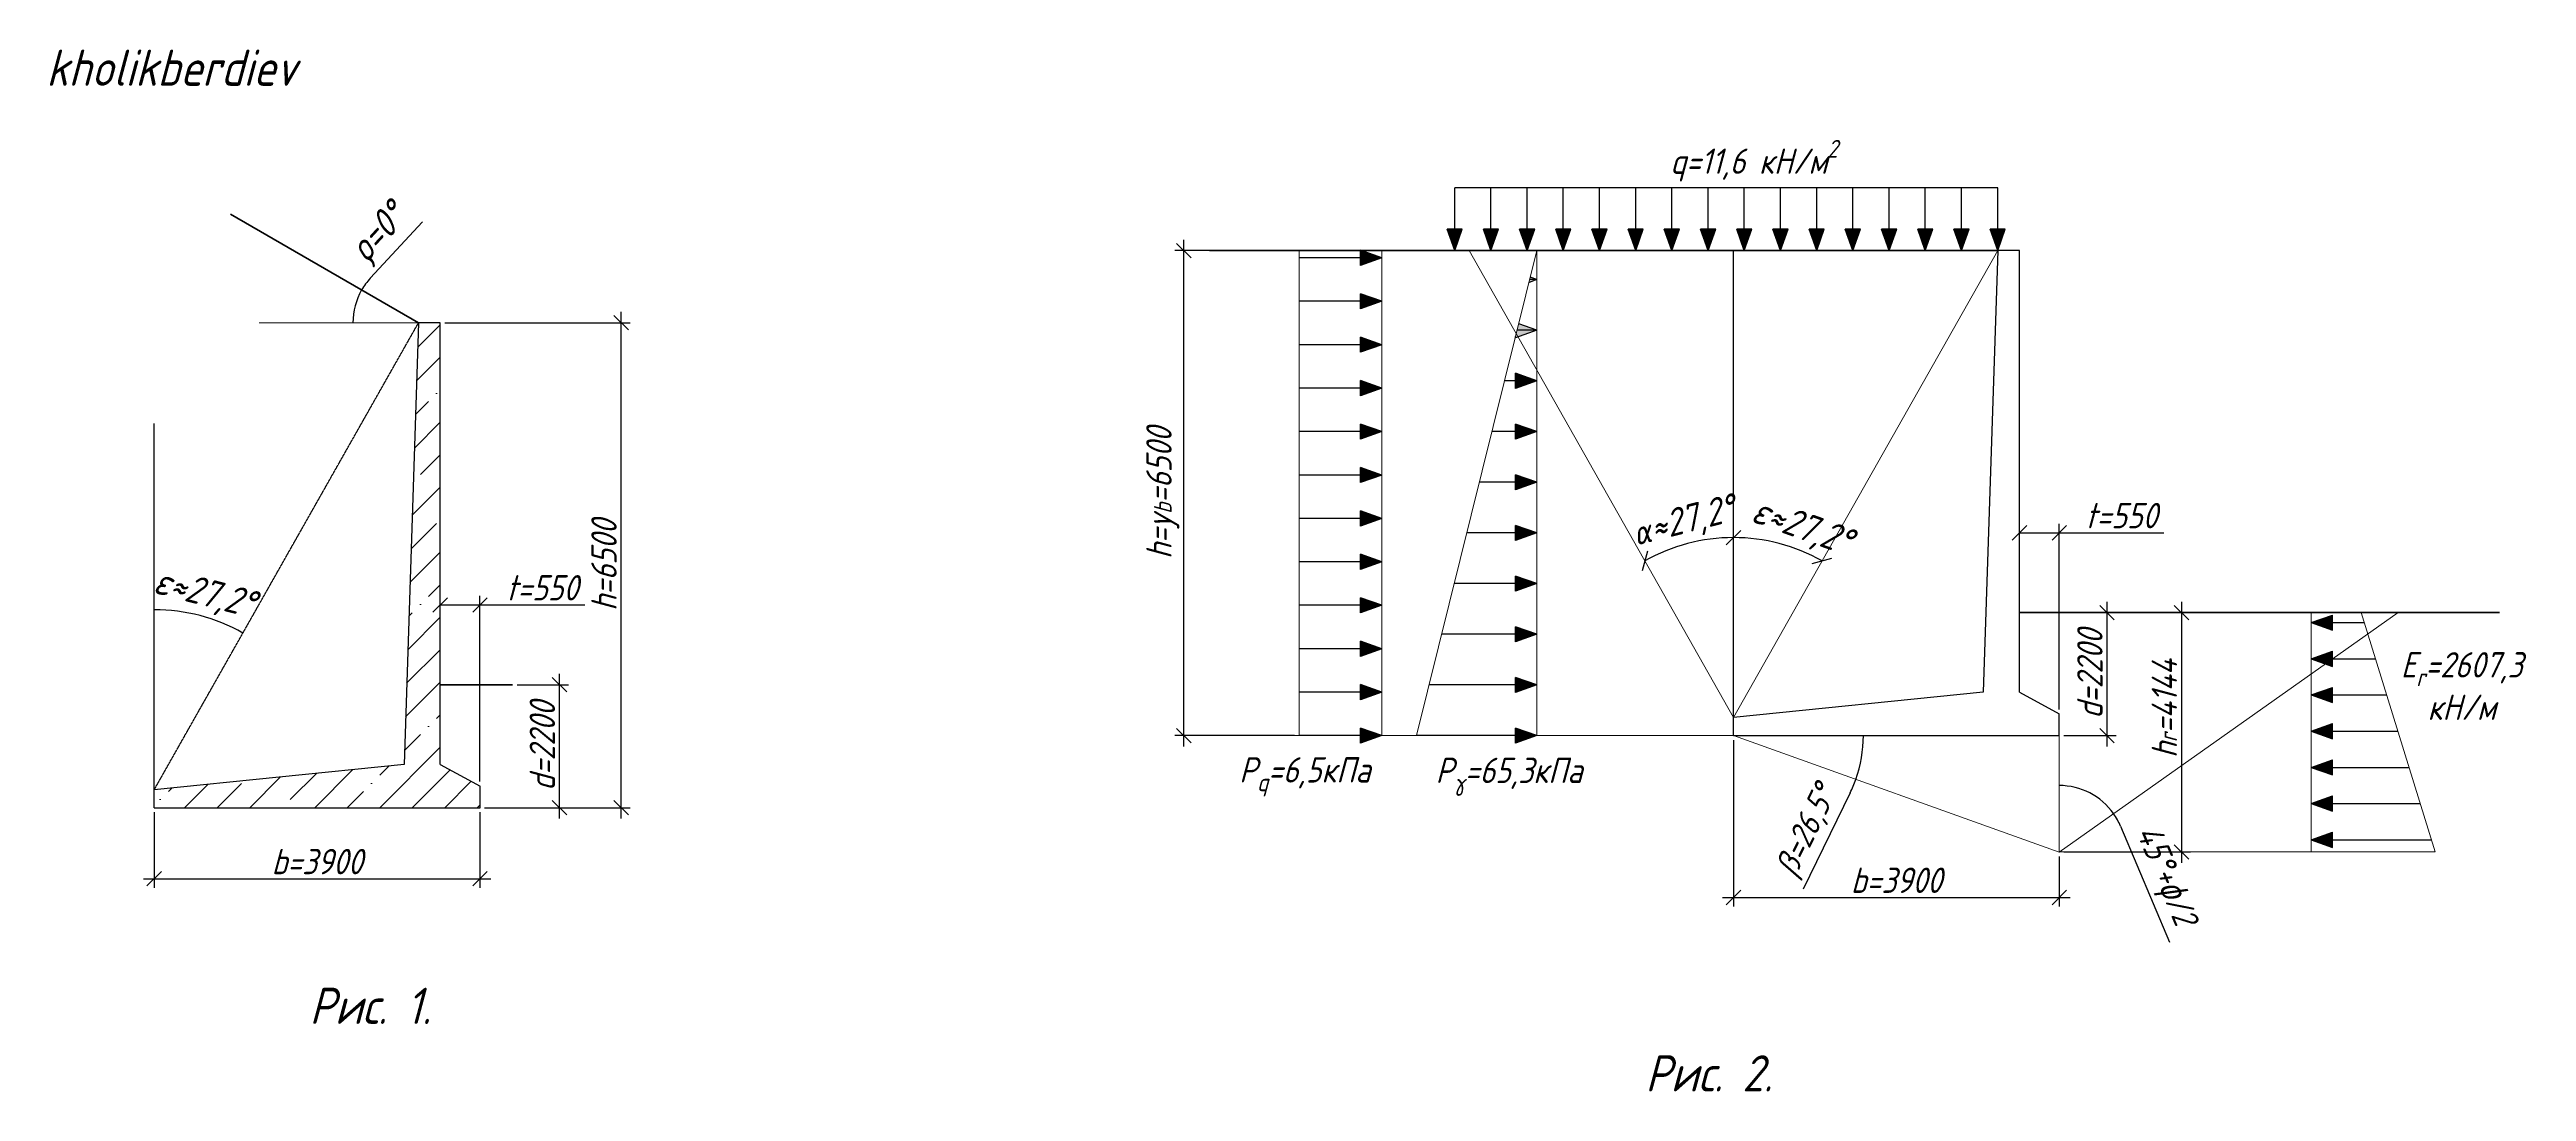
# Model space of a CAD drawing. Header units: millimetres. Extents: x -1004 to 900128, y -352756 to 107728.
# Drawn here: x 181261 to 215473, y -82569 to -68174 of the extents above; entities that cross this region are included whole.
import ezdxf

# ---------------------------------------------------------------- set-up
doc = ezdxf.new("R2010")
doc.units = ezdxf.units.MM
doc.linetypes.add('ACAD_ISO02W100', pattern=[15, 12, -3])
doc.linetypes.add('ACAD_ISO04W100', pattern=[30, 24, -3, 0, -3])
for name, color, linetype, lineweight in [('axles', 152, 'ACAD_ISO04W100', 20), ('basic', 95, 'Continuous', 30), ('hatch', 117, 'ACAD_ISO02W100', 25), ('hatching', 225, 'Continuous', 20), ('size', 45, 'Continuous', 20), ('text', 13, 'Continuous', 20), ('thick', 42, 'Continuous', 35), ('thin', 153, 'Continuous', 18)]:
    doc.layers.add(name, color=color, linetype=linetype, lineweight=lineweight)
doc.styles.add('Structures', font='isocpeur.ttf', dxfattribs={"width": 0.85, "oblique": 15})
doc.styles.add('structures 5', font='isocpeur.ttf', dxfattribs={"width": 0.85, "oblique": 15, "height": 5})
doc.dimstyles.new('structures 3.5', dxfattribs={"dimtxt": 3.5, "dimasz": 2, "dimexe": 1.25, "dimexo": 0.625, "dimtad": 1, "dimtxsty": 'Structures', "dimblk": 'OBLIQUE', "dimcen": 2.5, "dimdle": 1.5, "dimadec": 0, "dimazin": 0, "dimtfac": 1, "dimtmove": 0, "dimatfit": 3, "dimfxl": 1, "dimarcsym": 0})

# ---------------------------------------------------------------- blocks, each defined once
blk = doc.blocks.new('*D196')
at = {"layer": 'Defpoints', "color": 0, "transparency": 16777216}
for p in [(186357, -71949), (182707, -73339), (183544, -76059), (182707, -78399), (182707, -78399)]:
    blk.add_point(p, dxfattribs=at)
at = {"layer": 'size', "color": 0, "lineweight": -2, "transparency": 16777216}
blk.add_arc((182707, -78399), 2486, 60.4948, 90, dxfattribs=at)
at = {"layer": 'size', "color": 0, "transparency": 16777216, "insert": (183394, -75710), "char_height": 350, "attachment_point": 5, "rotation": 345.6873, "style": 'Structures'}
blk.add_mtext('{\\H1.08333x;ε≈27,2%%D}', dxfattribs=at)
blk = doc.blocks.new('_None')
blk = doc.blocks.new('_Oblique')
at = {"color": 0, "linetype": 'ByBlock', "lineweight": -2}
blk.add_line((-0.5, -0.5), (0.5, 0.5), dxfattribs=at)
blk = doc.blocks.new('*D197')
at = {"layer": 'Defpoints', "color": 0, "transparency": 16777216}
for p in [(182707, -78649), (187207, -78649), (187207, -79630)]:
    blk.add_point(p, dxfattribs=at)
at = {"layer": 'size', "color": 0, "lineweight": -2, "transparency": 16777216}
for p, q in [((182707, -78712), (182707, -79755)), ((187207, -78712), (187207, -79755)), ((182557, -79630), (187357, -79630))]:
    blk.add_line(p, q, dxfattribs=at)
at = {"layer": 'size', "color": 0, "lineweight": -2, "transparency": 16777216, "xscale": 200, "yscale": 200, "zscale": 200, "rotation": 180}
blk.add_blockref('_Oblique', (182707, -79630), dxfattribs=at)
at = {"layer": 'size', "color": 0, "lineweight": -2, "transparency": 16777216, "xscale": 200, "yscale": 200, "zscale": 200}
blk.add_blockref('_Oblique', (187207, -79630), dxfattribs=at)
at = {"layer": 'size', "color": 0, "transparency": 16777216, "insert": (184957, -79393), "char_height": 350, "attachment_point": 5, "style": 'Structures'}
blk.add_mtext('b=3900', dxfattribs=at)
blk = doc.blocks.new('*D198')
at = {"layer": 'Defpoints', "color": 0, "transparency": 16777216}
for p in [(187657, -76949), (188306, -76949), (187207, -78649)]:
    blk.add_point(p, dxfattribs=at)
at = {"layer": 'size', "color": 0, "lineweight": -2, "transparency": 16777216}
for p, q in [((187720, -76949), (188431, -76949)), ((188306, -78799), (188306, -76799)), ((187270, -78649), (188431, -78649))]:
    blk.add_line(p, q, dxfattribs=at)
at = {"layer": 'size', "color": 0, "lineweight": -2, "transparency": 16777216, "xscale": 200, "yscale": 200, "zscale": 200}
for p, rotation in [((188306, -76949), 90), ((188306, -78649), 270)]:
    blk.add_blockref('_Oblique', p, dxfattribs=dict(at, rotation=rotation))
at = {"layer": 'size', "color": 0, "transparency": 16777216, "insert": (188068, -77799), "char_height": 350, "attachment_point": 5, "rotation": 90, "style": 'Structures'}
blk.add_mtext('d=2200', dxfattribs=at)
blk = doc.blocks.new('*D199')
at = {"layer": 'Defpoints', "color": 0, "transparency": 16777216}
for p in [(186657, -71949), (189157, -71949), (187207, -78649)]:
    blk.add_point(p, dxfattribs=at)
at = {"layer": 'size', "color": 0, "lineweight": -2, "transparency": 16777216}
for p, q in [((189157, -78799), (189157, -71799)), ((186720, -71949), (189282, -71949)), ((187270, -78649), (189282, -78649))]:
    blk.add_line(p, q, dxfattribs=at)
at = {"layer": 'size', "color": 0, "lineweight": -2, "transparency": 16777216, "xscale": 200, "yscale": 200, "zscale": 200}
for p, rotation in [((189157, -71949), 90), ((189157, -78649), 270)]:
    blk.add_blockref('_Oblique', p, dxfattribs=dict(at, rotation=rotation))
at = {"layer": 'size', "color": 0, "transparency": 16777216, "insert": (188920, -75299), "char_height": 350, "attachment_point": 5, "rotation": 90, "style": 'Structures'}
blk.add_mtext('h=6500', dxfattribs=at)
blk = doc.blocks.new('*D200')
at = {"layer": 'Defpoints', "color": 0, "transparency": 16777216}
for p in [(186657, -75847), (186657, -76949), (187207, -78349)]:
    blk.add_point(p, dxfattribs=at)
at = {"layer": 'size', "color": 0, "lineweight": -2, "transparency": 16777216}
for p, q in [((186657, -76887), (186657, -75722)), ((186657, -75847), (187357, -75847)), ((187207, -78287), (187207, -75722)), ((187207, -75847), (188653, -75847))]:
    blk.add_line(p, q, dxfattribs=at)
at = {"layer": 'size', "color": 0, "lineweight": -2, "transparency": 16777216, "xscale": 200, "yscale": 200, "zscale": 200, "rotation": 180}
blk.add_blockref('_Oblique', (186657, -75847), dxfattribs=at)
at = {"layer": 'size', "color": 0, "lineweight": -2, "transparency": 16777216, "xscale": 200, "yscale": 200, "zscale": 200}
blk.add_blockref('_Oblique', (187207, -75847), dxfattribs=at)
at = {"layer": 'size', "color": 0, "transparency": 16777216, "insert": (188068, -75610), "char_height": 350, "attachment_point": 5, "style": 'Structures'}
blk.add_mtext('t=550', dxfattribs=at)
blk = doc.blocks.new('*D201')
at = {"layer": 'Defpoints', "color": 0, "transparency": 16777216}
for p in [(183759, -70449), (185465, -71792), (184157, -71949), (186357, -71949), (186357, -71949)]:
    blk.add_point(p, dxfattribs=at)
at = {"layer": 'size', "color": 0, "lineweight": -2, "transparency": 16777216}
blk.add_line((185691, -71335), (186412, -70554), dxfattribs=at)
for start, end in [(150, 180), (137.3264, 150)]:
    blk.add_arc((186357, -71949), 906, start, end, dxfattribs=at)
at = {"layer": 'size', "color": 0, "transparency": 16777216, "insert": (185824, -70735), "char_height": 350, "attachment_point": 5, "rotation": 47.3264, "style": 'Structures'}
blk.add_mtext('{\\H1.08333x;ρ=0%%D}', dxfattribs=at)
blk = doc.blocks.new('*D202')
at = {"layer": 'Defpoints', "color": 0, "transparency": 16777216}
for p in [(204520, -70953), (208170, -70953), (204945, -74954), (204520, -77403), (204520, -77403)]:
    blk.add_point(p, dxfattribs=at)
at = {"layer": 'size', "color": 0, "lineweight": -2, "transparency": 16777216}
blk.add_arc((204520, -77403), 2486, 60.4948, 90, dxfattribs=at)
at = {"layer": 'size', "color": 0, "lineweight": -2, "transparency": 16777216, "xscale": 200, "yscale": 200, "zscale": 200}
for p, rotation in [((204520, -74917), 179.9999999999999), ((205744, -75239), 330.4948485991385)]:
    blk.add_blockref('_Oblique', p, dxfattribs=dict(at, rotation=rotation))
at = {"layer": 'size', "color": 0, "transparency": 16777216, "insert": (205455, -74789), "char_height": 350, "attachment_point": 5, "rotation": 340.3299, "style": 'Structures'}
blk.add_mtext('{\\H1.08333x;ε≈27,2%%D}', dxfattribs=at)
blk = doc.blocks.new('*D203')
at = {"layer": 'Defpoints', "color": 0, "transparency": 16777216}
for p in [(204520, -77653), (209020, -79260), (209020, -79889)]:
    blk.add_point(p, dxfattribs=at)
at = {"layer": 'size', "color": 0, "lineweight": -2, "transparency": 16777216}
for p, q in [((204520, -77715), (204520, -80014)), ((209020, -79322), (209020, -80014)), ((204370, -79889), (209170, -79889))]:
    blk.add_line(p, q, dxfattribs=at)
at = {"layer": 'size', "color": 0, "lineweight": -2, "transparency": 16777216, "xscale": 200, "yscale": 200, "zscale": 200, "rotation": 180}
blk.add_blockref('_Oblique', (204520, -79889), dxfattribs=at)
at = {"layer": 'size', "color": 0, "lineweight": -2, "transparency": 16777216, "xscale": 200, "yscale": 200, "zscale": 200}
blk.add_blockref('_Oblique', (209020, -79889), dxfattribs=at)
at = {"layer": 'size', "color": 0, "transparency": 16777216, "insert": (206770, -79651), "char_height": 350, "attachment_point": 5, "style": 'Structures'}
blk.add_mtext('b=3900', dxfattribs=at)
blk = doc.blocks.new('*D204')
at = {"layer": 'Defpoints', "color": 0, "transparency": 16777216}
for p in [(208470, -75953), (209680, -75953), (209020, -77653)]:
    blk.add_point(p, dxfattribs=at)
at = {"layer": 'size', "color": 0, "lineweight": -2, "transparency": 16777216}
for p, q in [((209680, -77803), (209680, -75803)), ((208533, -75953), (209805, -75953)), ((209083, -77653), (209805, -77653))]:
    blk.add_line(p, q, dxfattribs=at)
at = {"layer": 'size', "color": 0, "lineweight": -2, "transparency": 16777216, "xscale": 200, "yscale": 200, "zscale": 200}
for p, rotation in [((209680, -75953), 90), ((209680, -77653), 270)]:
    blk.add_blockref('_Oblique', p, dxfattribs=dict(at, rotation=rotation))
at = {"layer": 'size', "color": 0, "transparency": 16777216, "insert": (209443, -76803), "char_height": 350, "attachment_point": 5, "rotation": 90, "style": 'Structures'}
blk.add_mtext('d=2200', dxfattribs=at)
blk = doc.blocks.new('*D205')
at = {"layer": 'Defpoints', "color": 0, "transparency": 16777216}
for p in [(208470, -74851), (208470, -75953), (209020, -77353)]:
    blk.add_point(p, dxfattribs=at)
at = {"layer": 'size', "color": 0, "lineweight": -2, "transparency": 16777216}
for p, q in [((208470, -75890), (208470, -74726)), ((208470, -74851), (209170, -74851)), ((209020, -77290), (209020, -74726)), ((209020, -74851), (210466, -74851))]:
    blk.add_line(p, q, dxfattribs=at)
at = {"layer": 'size', "color": 0, "lineweight": -2, "transparency": 16777216, "xscale": 200, "yscale": 200, "zscale": 200, "rotation": 180}
blk.add_blockref('_Oblique', (208470, -74851), dxfattribs=at)
at = {"layer": 'size', "color": 0, "lineweight": -2, "transparency": 16777216, "xscale": 200, "yscale": 200, "zscale": 200}
blk.add_blockref('_Oblique', (209020, -74851), dxfattribs=at)
at = {"layer": 'size', "color": 0, "transparency": 16777216, "insert": (209880, -74613), "char_height": 350, "attachment_point": 5, "style": 'Structures'}
blk.add_mtext('t=550', dxfattribs=at)
blk = doc.blocks.new('*D206')
at = {"layer": 'Defpoints', "color": 0, "transparency": 16777216}
for p in [(210548, -75953), (209020, -79260), (210709, -79260)]:
    blk.add_point(p, dxfattribs=at)
at = {"layer": 'size', "color": 0, "lineweight": -2, "transparency": 16777216}
for p, q in [((210709, -75803), (210709, -79410)), ((210610, -75953), (210834, -75953)), ((209083, -79260), (210834, -79260))]:
    blk.add_line(p, q, dxfattribs=at)
at = {"layer": 'size', "color": 0, "lineweight": -2, "transparency": 16777216, "xscale": 200, "yscale": 200, "zscale": 200}
for p, rotation in [((210709, -75953), 90), ((210709, -79260), 270)]:
    blk.add_blockref('_Oblique', p, dxfattribs=dict(at, rotation=rotation))
at = {"layer": 'size', "color": 0, "transparency": 16777216, "insert": (210472, -77279), "char_height": 350, "attachment_point": 5, "rotation": 90, "style": 'Structures'}
blk.add_mtext('h{\\H0.7x;\\S^ r;}=4144', dxfattribs=at)
blk = doc.blocks.new('*D207')
at = {"layer": 'Defpoints', "color": 0, "transparency": 16777216}
for p in [(204520, -77653), (204520, -77653), (209020, -77653), (206303, -77857), (209020, -79261)]:
    blk.add_point(p, dxfattribs=at)
at = {"layer": 'size', "color": 0, "lineweight": -2, "transparency": 16777216}
blk.add_line((206132, -78441), (205481, -79772), dxfattribs=at)
for start, end in [(340.3359, 0), (333.9455, 340.3359)]:
    blk.add_arc((204520, -77653), 1794, start, end, dxfattribs=at)
at = {"layer": 'size', "color": 0, "transparency": 16777216, "insert": (205555, -78983), "char_height": 350, "attachment_point": 5, "rotation": 63.9455, "style": 'Structures'}
blk.add_mtext('{\\H0.95833x;β=26,5%%D}', dxfattribs=at)
blk = doc.blocks.new('*D208')
at = {"layer": 'Defpoints', "color": 0, "transparency": 16777216}
for p in [(213700, -75953), (209020, -77653), (209308, -78388), (209020, -79261), (209020, -79261)]:
    blk.add_point(p, dxfattribs=at)
at = {"layer": 'size', "color": 0, "lineweight": -2, "transparency": 16777216}
blk.add_line((209868, -78905), (210541, -80508), dxfattribs=at)
for start, end in [(35.2586, 90), (22.7695, 35.2586)]:
    blk.add_arc((209020, -79261), 919, start, end, dxfattribs=at)
at = {"layer": 'size', "color": 0, "transparency": 16777216, "insert": (210470, -79595), "char_height": 350, "attachment_point": 5, "rotation": 292.7695, "style": 'Structures'}
blk.add_mtext('45%%D+{\\H0.95833x;ϕ/2}', dxfattribs=at)
blk = doc.blocks.new('*D210')
at = {"layer": 'Defpoints', "color": 0, "transparency": 16777216}
for p in [(200870, -70953), (204520, -72342), (203684, -75062), (204520, -77403), (204520, -77403)]:
    blk.add_point(p, dxfattribs=at)
at = {"layer": 'size', "color": 0, "lineweight": -2, "transparency": 16777216}
blk.add_arc((204520, -77403), 2486, 90, 119.5052, dxfattribs=at)
at = {"layer": 'size', "color": 0, "lineweight": -2, "transparency": 16777216, "xscale": 200, "yscale": 200, "zscale": 200}
blk.add_blockref('_Oblique', (204520, -74917), dxfattribs=at)
at = {"layer": 'size', "color": 0, "lineweight": -2, "transparency": 16777216, "xscale": 200, "yscale": 200, "zscale": 200, "rotation": 209.5051514008615}
blk.add_blockref('_Oblique', (203296, -75239), dxfattribs=at)
at = {"layer": 'size', "color": 0, "transparency": 16777216, "insert": (203834, -74713), "char_height": 350, "width": 1326.72, "attachment_point": 5, "rotation": 14.3127, "style": 'Structures'}
blk.add_mtext('{\\H0.95833x;α\\H1.13044x;≈27,2%%D}', dxfattribs=at)
blk = doc.blocks.new('*D209')
at = {"layer": 'Defpoints', "color": 0, "transparency": 16777216}
for p in [(196928, -70953), (198520, -70953), (198520, -77653)]:
    blk.add_point(p, dxfattribs=at)
at = {"layer": 'size', "color": 0, "lineweight": -2, "transparency": 16777216}
for p, q in [((196928, -77803), (196928, -70803)), ((198457, -70953), (196803, -70953)), ((198457, -77653), (196803, -77653))]:
    blk.add_line(p, q, dxfattribs=at)
at = {"layer": 'size', "color": 0, "lineweight": -2, "transparency": 16777216, "xscale": 200, "yscale": 200, "zscale": 200}
for p, rotation in [((196928, -70953), 90), ((196928, -77653), 270)]:
    blk.add_blockref('_Oblique', p, dxfattribs=dict(at, rotation=rotation))
at = {"layer": 'size', "color": 0, "transparency": 16777216, "insert": (196638, -74303), "char_height": 350, "attachment_point": 5, "rotation": 90, "style": 'Structures'}
blk.add_mtext('h=y{\\H0.7x;\\S^ b;}=6500', dxfattribs=at)

msp = doc.modelspace()

# ---------------------------------------------------------------- hatches: boundary and pattern name
at = {"layer": 'basic'}
h = msp.add_hatch(color=256, dxfattribs=at)
h.dxf.hatch_style = 1
h.paths.add_polyline_path([(200565.355, -70657.914), (200670.28, -70952.57), (200670.28, -70657.914)])
h.paths.add_polyline_path([(200670.28, -70657.914), (200670.28, -70952.57), (200775.206, -70657.914)])
h = msp.add_hatch(color=256, dxfattribs=at)
h.dxf.hatch_style = 1
h.paths.add_polyline_path([(201065.355, -70657.914), (201170.28, -70952.57), (201170.28, -70657.914)])
h.paths.add_polyline_path([(201170.28, -70657.914), (201170.28, -70952.57), (201275.206, -70657.914)])
h = msp.add_hatch(color=256, dxfattribs=at)
h.dxf.hatch_style = 1
h.paths.add_polyline_path([(201565.355, -70657.914), (201670.28, -70952.57), (201670.28, -70657.914)])
h.paths.add_polyline_path([(201670.28, -70657.914), (201670.28, -70952.57), (201775.206, -70657.914)])
h = msp.add_hatch(color=256, dxfattribs=at)
h.dxf.hatch_style = 1
h.paths.add_polyline_path([(202065.355, -70657.914), (202170.28, -70952.57), (202170.28, -70657.914)])
h.paths.add_polyline_path([(202170.28, -70657.914), (202170.28, -70952.57), (202275.206, -70657.914)])
h = msp.add_hatch(color=256, dxfattribs=at)
h.dxf.hatch_style = 1
h.paths.add_polyline_path([(202565.355, -70657.914), (202670.28, -70952.57), (202670.28, -70657.914)])
h.paths.add_polyline_path([(202670.28, -70657.914), (202670.28, -70952.57), (202775.206, -70657.914)])
h = msp.add_hatch(color=256, dxfattribs=at)
h.dxf.hatch_style = 1
h.paths.add_polyline_path([(203065.355, -70657.914), (203170.28, -70952.57), (203170.28, -70657.914)])
h.paths.add_polyline_path([(203170.28, -70657.914), (203170.28, -70952.57), (203275.206, -70657.914)])
h = msp.add_hatch(color=256, dxfattribs=at)
h.dxf.hatch_style = 1
h.paths.add_polyline_path([(203565.355, -70657.914), (203670.28, -70952.57), (203670.28, -70657.914)])
h.paths.add_polyline_path([(203670.28, -70657.914), (203670.28, -70952.57), (203775.206, -70657.914)])
h = msp.add_hatch(color=256, dxfattribs=at)
h.dxf.hatch_style = 1
h.paths.add_polyline_path([(204065.355, -70657.914), (204170.28, -70952.57), (204170.28, -70657.914)])
h.paths.add_polyline_path([(204170.28, -70657.914), (204170.28, -70952.57), (204275.206, -70657.914)])
h = msp.add_hatch(color=256, dxfattribs=at)
h.dxf.hatch_style = 1
h.paths.add_polyline_path([(204565.355, -70657.914), (204670.28, -70952.57), (204670.28, -70657.914)])
h.paths.add_polyline_path([(204670.28, -70657.914), (204670.28, -70952.57), (204775.206, -70657.914)])
h = msp.add_hatch(color=256, dxfattribs=at)
h.dxf.hatch_style = 1
h.paths.add_polyline_path([(205065.355, -70657.914), (205170.28, -70952.57), (205170.28, -70657.914)])
h.paths.add_polyline_path([(205170.28, -70657.914), (205170.28, -70952.57), (205275.206, -70657.914)])
h = msp.add_hatch(color=256, dxfattribs=at)
h.dxf.hatch_style = 1
h.paths.add_polyline_path([(205565.355, -70657.914), (205670.28, -70952.57), (205670.28, -70657.914)])
h.paths.add_polyline_path([(205670.28, -70657.914), (205670.28, -70952.57), (205775.206, -70657.914)])
h = msp.add_hatch(color=256, dxfattribs=at)
h.dxf.hatch_style = 1
h.paths.add_polyline_path([(206065.355, -70657.914), (206170.28, -70952.57), (206170.28, -70657.914)])
h.paths.add_polyline_path([(206170.28, -70657.914), (206170.28, -70952.57), (206275.206, -70657.914)])
h = msp.add_hatch(color=256, dxfattribs=at)
h.dxf.hatch_style = 1
h.paths.add_polyline_path([(206565.355, -70657.914), (206670.28, -70952.57), (206670.28, -70657.914)])
h.paths.add_polyline_path([(206670.28, -70657.914), (206670.28, -70952.57), (206775.206, -70657.914)])
h = msp.add_hatch(color=256, dxfattribs=at)
h.dxf.hatch_style = 1
h.paths.add_polyline_path([(207065.355, -70657.914), (207170.28, -70952.57), (207170.28, -70657.914)])
h.paths.add_polyline_path([(207170.28, -70657.914), (207170.28, -70952.57), (207275.206, -70657.914)])
h = msp.add_hatch(color=256, dxfattribs=at)
h.dxf.hatch_style = 1
h.paths.add_polyline_path([(207565.355, -70657.914), (207670.28, -70952.57), (207670.28, -70657.914)])
h.paths.add_polyline_path([(207670.28, -70657.914), (207670.28, -70952.57), (207775.206, -70657.914)])
h = msp.add_hatch(color=256, dxfattribs=at)
h.dxf.hatch_style = 1
h.paths.add_polyline_path([(208065.355, -70657.914), (208170.28, -70952.57), (208170.28, -70657.914)])
h.paths.add_polyline_path([(208170.28, -70657.914), (208170.28, -70952.57), (208275.206, -70657.914)])
h = msp.add_hatch(color=256, dxfattribs=at)
h.dxf.hatch_style = 1
h.paths.add_polyline_path([(199366.757, -70947.645), (199661.414, -71052.57), (199366.757, -71052.57)])
h.paths.add_polyline_path([(199366.757, -71052.57), (199661.414, -71052.57), (199366.757, -71157.495)])
h = msp.add_hatch(color=256, dxfattribs=at)
h.dxf.hatch_style = 1
h.paths.add_polyline_path([(201713.953, -71320.084), (201705.889, -71352.57), (201805.181, -71352.57)])
h.paths.add_polyline_path([(201805.181, -71352.57), (201705.889, -71352.57), (201696.261, -71391.356)])
h.paths.add_polyline_path([(201805.181, -72052.57), (201532.126, -72052.57), (201520.124, -72100.923), (201545.158, -72145.163)])
h.paths.add_polyline_path([(201554.303, -71963.234), (201532.126, -72052.57), (201805.181, -72052.57)])
h.paths.add_polyline_path([(201520.124, -72100.923), (201510.525, -72139.591), (201510.525, -72157.495), (201545.158, -72145.163)])
h = msp.add_hatch(color=256, dxfattribs=at)
h.dxf.hatch_style = 1
h.paths.add_polyline_path([(199366.757, -71547.645), (199661.414, -71652.57), (199366.757, -71652.57)])
h.paths.add_polyline_path([(199366.757, -71652.57), (199661.414, -71652.57), (199366.757, -71757.495)])
h = msp.add_hatch(color=256, dxfattribs=at)
h.dxf.hatch_style = 1
h.paths.add_polyline_path([(199366.757, -72147.645), (199661.414, -72252.57), (199366.757, -72252.57)])
h.paths.add_polyline_path([(199366.757, -72252.57), (199661.414, -72252.57), (199366.757, -72357.495)])
h = msp.add_hatch(color=256, dxfattribs=at)
h.dxf.hatch_style = 1
h.paths.add_polyline_path([(199366.757, -72747.645), (199661.414, -72852.57), (199366.757, -72852.57)])
h.paths.add_polyline_path([(199366.757, -72852.57), (199661.414, -72852.57), (199366.757, -72957.495)])
h = msp.add_hatch(color=256, dxfattribs=at)
h.dxf.hatch_style = 1
h.paths.add_polyline_path([(201510.525, -72647.645), (201805.181, -72752.57), (201510.525, -72752.57)])
h.paths.add_polyline_path([(201510.525, -72752.57), (201805.181, -72752.57), (201510.525, -72857.495)])
h = msp.add_hatch(color=256, dxfattribs=at)
h.dxf.hatch_style = 1
h.paths.add_polyline_path([(199366.757, -73347.645), (199661.414, -73452.57), (199366.757, -73452.57)])
h.paths.add_polyline_path([(199366.757, -73452.57), (199661.414, -73452.57), (199366.757, -73557.495)])
h = msp.add_hatch(color=256, dxfattribs=at)
h.dxf.hatch_style = 1
h.paths.add_polyline_path([(201510.525, -73347.645), (201805.181, -73452.57), (201510.525, -73452.57)])
h.paths.add_polyline_path([(201510.525, -73452.57), (201805.181, -73452.57), (201510.525, -73557.495)])
h = msp.add_hatch(color=256, dxfattribs=at)
h.dxf.hatch_style = 1
h.paths.add_polyline_path([(199366.757, -73947.645), (199661.414, -74052.57), (199366.757, -74052.57)])
h.paths.add_polyline_path([(199366.757, -74052.57), (199661.414, -74052.57), (199366.757, -74157.495)])
h = msp.add_hatch(color=256, dxfattribs=at)
h.dxf.hatch_style = 1
h.paths.add_polyline_path([(201510.525, -74047.645), (201805.181, -74152.57), (201510.525, -74152.57)])
h.paths.add_polyline_path([(201510.525, -74152.57), (201805.181, -74152.57), (201510.525, -74257.495)])
h = msp.add_hatch(color=256, dxfattribs=at)
h.dxf.hatch_style = 1
h.paths.add_polyline_path([(199366.757, -74547.645), (199661.414, -74652.57), (199366.757, -74652.57)])
h.paths.add_polyline_path([(199366.757, -74652.57), (199661.414, -74652.57), (199366.757, -74757.495)])
h = msp.add_hatch(color=256, dxfattribs=at)
h.dxf.hatch_style = 1
h.paths.add_polyline_path([(201510.525, -74747.645), (201805.181, -74852.57), (201510.525, -74852.57)])
h.paths.add_polyline_path([(201510.525, -74852.57), (201805.181, -74852.57), (201510.525, -74957.495)])
h = msp.add_hatch(color=256, dxfattribs=at)
h.dxf.hatch_style = 1
h.paths.add_polyline_path([(199366.757, -75147.645), (199661.414, -75252.57), (199366.757, -75252.57)])
h.paths.add_polyline_path([(199366.757, -75252.57), (199661.414, -75252.57), (199366.757, -75357.495)])
h = msp.add_hatch(color=256, dxfattribs=at)
h.dxf.hatch_style = 1
h.paths.add_polyline_path([(201510.525, -75447.645), (201805.181, -75552.57), (201510.525, -75552.57)])
h.paths.add_polyline_path([(201510.525, -75552.57), (201805.181, -75552.57), (201510.525, -75657.495)])
h = msp.add_hatch(color=256, dxfattribs=at)
h.dxf.hatch_style = 1
h.paths.add_polyline_path([(199366.757, -75747.645), (199661.414, -75852.57), (199366.757, -75852.57)])
h.paths.add_polyline_path([(199366.757, -75852.57), (199661.414, -75852.57), (199366.757, -75957.495)])
h = msp.add_hatch(color=256, dxfattribs=at)
h.dxf.hatch_style = 1
h.paths.add_polyline_path([(201510.525, -76147.645), (201805.181, -76252.57), (201510.525, -76252.57)])
h.paths.add_polyline_path([(201510.525, -76252.57), (201805.181, -76252.57), (201510.525, -76357.495)])
h = msp.add_hatch(color=256, dxfattribs=at)
h.dxf.hatch_style = 1
h.paths.add_polyline_path([(212793.509, -75986.373), (212498.853, -76091.298), (212793.509, -76091.298)])
h.paths.add_polyline_path([(212793.509, -76091.298), (212498.853, -76091.298), (212793.509, -76196.223)])
h = msp.add_hatch(color=256, dxfattribs=at)
h.dxf.hatch_style = 1
h.paths.add_polyline_path([(199366.757, -76347.645), (199661.414, -76452.57), (199366.757, -76452.57)])
h.paths.add_polyline_path([(199366.757, -76452.57), (199661.414, -76452.57), (199366.757, -76557.495)])
h = msp.add_hatch(color=256, dxfattribs=at)
h.dxf.hatch_style = 1
h.paths.add_polyline_path([(212793.509, -76486.373), (212498.853, -76591.298), (212793.509, -76591.298)])
h.paths.add_polyline_path([(212793.509, -76591.298), (212498.853, -76591.298), (212793.509, -76696.223)])
h = msp.add_hatch(color=256, dxfattribs=at)
h.dxf.hatch_style = 1
h.paths.add_polyline_path([(199366.757, -76947.645), (199661.414, -77052.57), (199366.757, -77052.57)])
h.paths.add_polyline_path([(199366.757, -77052.57), (199661.414, -77052.57), (199366.757, -77157.495)])
h = msp.add_hatch(color=256, dxfattribs=at)
h.dxf.hatch_style = 1
h.paths.add_polyline_path([(201510.525, -76847.645), (201805.181, -76952.57), (201510.525, -76952.57)])
h.paths.add_polyline_path([(201510.525, -76952.57), (201805.181, -76952.57), (201510.525, -77057.495)])
h = msp.add_hatch(color=256, dxfattribs=at)
h.dxf.hatch_style = 1
h.paths.add_polyline_path([(212793.509, -76986.373), (212498.853, -77091.298), (212793.509, -77091.298)])
h.paths.add_polyline_path([(212793.509, -77091.298), (212498.853, -77091.298), (212793.509, -77196.223)])
h = msp.add_hatch(color=256, dxfattribs=at)
h.dxf.hatch_style = 1
h.paths.add_polyline_path([(199366.757, -77547.645), (199661.414, -77652.57), (199366.757, -77652.57)])
h.paths.add_polyline_path([(199366.757, -77652.57), (199661.414, -77652.57), (199366.757, -77757.495)])
h = msp.add_hatch(color=256, dxfattribs=at)
h.dxf.hatch_style = 1
h.paths.add_polyline_path([(201510.525, -77547.645), (201805.181, -77652.57), (201510.525, -77652.57)])
h.paths.add_polyline_path([(201510.525, -77652.57), (201805.181, -77652.57), (201510.525, -77757.495)])
h = msp.add_hatch(color=256, dxfattribs=at)
h.dxf.hatch_style = 1
h.paths.add_polyline_path([(212793.509, -77486.373), (212498.853, -77591.298), (212793.509, -77591.298)])
h.paths.add_polyline_path([(212793.509, -77591.298), (212498.853, -77591.298), (212793.509, -77696.223)])
h = msp.add_hatch(color=256, dxfattribs=at)
h.dxf.hatch_style = 1
h.paths.add_polyline_path([(212793.509, -77986.373), (212498.853, -78091.298), (212793.509, -78091.298)])
h.paths.add_polyline_path([(212793.509, -78091.298), (212498.853, -78091.298), (212793.509, -78196.223)])
h = msp.add_hatch(color=256, dxfattribs=at)
h.dxf.hatch_style = 1
h.paths.add_polyline_path([(212793.509, -78486.373), (212498.853, -78591.298), (212793.509, -78591.298)])
h.paths.add_polyline_path([(212793.509, -78591.298), (212498.853, -78591.298), (212793.509, -78696.223)])
h = msp.add_hatch(color=256, dxfattribs=at)
h.dxf.hatch_style = 1
h.paths.add_polyline_path([(212793.509, -78986.373), (212498.853, -79091.298), (212793.509, -79091.298)])
h.paths.add_polyline_path([(212793.509, -79091.298), (212498.853, -79091.298), (212793.509, -79196.223)])
at = {"layer": 'hatching'}
h = msp.add_hatch(dxfattribs=at)
h.set_pattern_fill('ANSI35', color=256, scale=100)
h.set_pattern_definition([(45, (179759.7, -82017.6), (-449.013, 449.013), []), (45, (180208.74, -82017.6), (-449.013, 449.013), [793.75, -158.75, 0, -158.75])])
h.paths.add_polyline_path([(186157.449, -78049.46), (182707.449, -78399.46), (182707.449, -78649.46), (187207.449, -78649.46), (187207.449, -78349.46), (186657.449, -78049.46), (186657.449, -71949.46), (186357.449, -71949.46)])

# ---------------------------------------------------------------- linework, layer by layer
at = {"layer": 'axles', "ltscale": 0.2}
msp.add_line((204520.28, -77652.57), (196931.956, -77652.57), dxfattribs=at)
at = {"layer": 'basic'}
for p, q in [((200670.28, -70952.57), (200670.28, -70086.037)), ((208170.28, -70086.037), (200670.28, -70086.037)), ((201170.28, -70952.57), (201170.28, -70086.037)), ((201670.28, -70952.57), (201670.28, -70086.037)), ((202170.28, -70952.57), (202170.28, -70086.037)), ((202670.28, -70952.57), (202670.28, -70086.037)), ((203170.28, -70952.57), (203170.28, -70086.037)), ((203670.28, -70952.57), (203670.28, -70086.037)), ((204170.28, -70952.57), (204170.28, -70086.037)), ((204670.28, -70952.57), (204670.28, -70086.037)), ((205170.28, -70952.57), (205170.28, -70086.037)), ((205670.28, -70952.57), (205670.28, -70086.037)), ((206170.28, -70952.57), (206170.28, -70086.037)), ((206670.28, -70952.57), (206670.28, -70086.037)), ((207170.28, -70952.57), (207170.28, -70086.037)), ((207670.28, -70952.57), (207670.28, -70086.037)), ((208170.28, -70952.57), (208170.28, -70086.037)), ((200670.28, -70952.57), (200565.355, -70657.914)), ((200775.206, -70657.914), (200565.355, -70657.914)), ((200670.28, -70952.57), (200775.206, -70657.914)), ((201170.28, -70952.57), (201065.355, -70657.914)), ((201275.206, -70657.914), (201065.355, -70657.914)), ((201170.28, -70952.57), (201275.206, -70657.914)), ((201670.28, -70952.57), (201565.355, -70657.914)), ((201775.206, -70657.914), (201565.355, -70657.914)), ((201670.28, -70952.57), (201775.206, -70657.914)), ((202170.28, -70952.57), (202065.355, -70657.914)), ((202275.206, -70657.914), (202065.355, -70657.914)), ((202170.28, -70952.57), (202275.206, -70657.914)), ((202670.28, -70952.57), (202565.355, -70657.914)), ((202775.206, -70657.914), (202565.355, -70657.914)), ((202670.28, -70952.57), (202775.206, -70657.914)), ((203170.28, -70952.57), (203065.355, -70657.914)), ((203275.206, -70657.914), (203065.355, -70657.914)), ((203170.28, -70952.57), (203275.206, -70657.914)), ((203670.28, -70952.57), (203565.355, -70657.914)), ((203775.206, -70657.914), (203565.355, -70657.914)), ((203670.28, -70952.57), (203775.206, -70657.914)), ((204170.28, -70952.57), (204065.355, -70657.914)), ((204275.206, -70657.914), (204065.355, -70657.914)), ((204170.28, -70952.57), (204275.206, -70657.914)), ((204670.28, -70952.57), (204565.355, -70657.914)), ((204775.206, -70657.914), (204565.355, -70657.914)), ((204670.28, -70952.57), (204775.206, -70657.914)), ((205170.28, -70952.57), (205065.355, -70657.914)), ((205275.206, -70657.914), (205065.355, -70657.914)), ((205170.28, -70952.57), (205275.206, -70657.914)), ((205670.28, -70952.57), (205565.355, -70657.914)), ((205775.206, -70657.914), (205565.355, -70657.914)), ((205670.28, -70952.57), (205775.206, -70657.914)), ((206170.28, -70952.57), (206065.355, -70657.914)), ((206275.206, -70657.914), (206065.355, -70657.914)), ((206170.28, -70952.57), (206275.206, -70657.914)), ((206670.28, -70952.57), (206565.355, -70657.914)), ((206775.206, -70657.914), (206565.355, -70657.914)), ((206670.28, -70952.57), (206775.206, -70657.914)), ((207170.28, -70952.57), (207065.355, -70657.914)), ((207275.206, -70657.914), (207065.355, -70657.914)), ((207170.28, -70952.57), (207275.206, -70657.914)), ((207670.28, -70952.57), (207565.355, -70657.914)), ((207775.206, -70657.914), (207565.355, -70657.914)), ((207670.28, -70952.57), (207775.206, -70657.914)), ((208170.28, -70952.57), (208065.355, -70657.914)), ((208275.206, -70657.914), (208065.355, -70657.914)), ((208170.28, -70952.57), (208275.206, -70657.914)), ((199661.414, -71052.57), (198519.547, -71052.57)), ((199661.414, -71052.57), (199366.757, -70947.645)), ((199366.757, -71157.495), (199366.757, -70947.645)), ((199661.414, -71052.57), (199366.757, -71157.495)), ((208170.28, -70952.57), (207970.28, -77052.57)), ((208470.28, -70952.57), (208170.28, -70952.57)), ((208470.28, -77052.57), (208470.28, -70952.57)), ((201805.181, -71352.57), (201696.261, -71391.356)), ((201805.181, -71352.57), (201705.889, -71352.57)), ((201805.181, -71352.57), (201713.953, -71320.084)), ((199661.414, -71652.57), (198519.547, -71652.57)), ((199661.414, -71652.57), (199366.757, -71547.645)), ((199366.757, -71757.495), (199366.757, -71547.645)), ((199661.414, -71652.57), (199366.757, -71757.495)), ((186357.449, -71949.46), (186157.449, -78049.46)), ((186657.449, -71949.46), (186357.449, -71949.46)), ((186657.449, -78049.46), (186657.449, -71949.46)), ((199661.414, -72252.57), (199366.757, -72147.645)), ((199366.757, -72357.495), (199366.757, -72147.645)), ((201805.181, -72052.57), (201510.525, -72157.495)), ((201510.525, -72157.495), (201510.525, -72139.591)), ((201805.181, -72052.57), (201532.126, -72052.57)), ((201805.181, -72052.57), (201554.303, -71963.234)), ((199661.414, -72252.57), (198519.547, -72252.57)), ((199661.414, -72252.57), (199366.757, -72357.495)), ((199661.414, -72852.57), (198519.547, -72852.57)), ((199661.414, -72852.57), (199366.757, -72747.645)), ((199366.757, -72957.495), (199366.757, -72747.645)), ((199661.414, -72852.57), (199366.757, -72957.495)), ((201805.181, -72752.57), (201358.364, -72752.57)), ((201805.181, -72752.57), (201510.525, -72647.645)), ((201510.525, -72857.495), (201510.525, -72647.645)), ((201805.181, -72752.57), (201510.525, -72857.495)), ((199661.414, -73452.57), (198519.547, -73452.57)), ((199661.414, -73452.57), (199366.757, -73347.645)), ((199366.757, -73557.495), (199366.757, -73347.645)), ((199661.414, -73452.57), (199366.757, -73557.495)), ((201805.181, -73452.57), (201184.602, -73452.57)), ((201805.181, -73452.57), (201510.525, -73347.645)), ((201510.525, -73557.495), (201510.525, -73347.645)), ((201805.181, -73452.57), (201510.525, -73557.495)), ((199661.414, -74052.57), (198519.547, -74052.57)), ((199661.414, -74052.57), (199366.757, -73947.645)), ((199366.757, -74157.495), (199366.757, -73947.645)), ((199661.414, -74052.57), (199366.757, -74157.495)), ((201805.181, -74152.57), (201010.839, -74152.57)), ((201805.181, -74152.57), (201510.525, -74047.645)), ((201510.525, -74257.495), (201510.525, -74047.645)), ((201805.181, -74152.57), (201510.525, -74257.495)), ((199661.414, -74652.57), (199366.757, -74547.645)), ((199366.757, -74757.495), (199366.757, -74547.645)), ((199661.414, -74652.57), (198519.547, -74652.57)), ((199661.414, -74652.57), (199366.757, -74757.495)), ((201805.181, -74852.57), (200837.077, -74852.57)), ((201805.181, -74852.57), (201510.525, -74747.645)), ((201510.525, -74957.495), (201510.525, -74747.645)), ((201805.181, -74852.57), (201510.525, -74957.495)), ((199661.414, -75252.57), (198519.547, -75252.57)), ((199661.414, -75252.57), (199366.757, -75147.645)), ((199366.757, -75357.495), (199366.757, -75147.645)), ((199661.414, -75252.57), (199366.757, -75357.495)), ((201805.181, -75552.57), (200663.315, -75552.57)), ((201805.181, -75552.57), (201510.525, -75447.645)), ((201510.525, -75657.495), (201510.525, -75447.645)), ((201805.181, -75552.57), (201510.525, -75657.495)), ((199661.414, -75852.57), (198519.547, -75852.57)), ((199661.414, -75852.57), (199366.757, -75747.645)), ((199366.757, -75957.495), (199366.757, -75747.645)), ((199661.414, -75852.57), (199366.757, -75957.495)), ((201805.181, -76252.57), (200489.552, -76252.57)), ((201805.181, -76252.57), (201510.525, -76147.645)), ((201510.525, -76357.495), (201510.525, -76147.645)), ((201805.181, -76252.57), (201510.525, -76357.495)), ((212498.853, -76091.298), (212793.509, -75986.373)), ((212498.853, -76091.298), (213235.074, -76091.298)), ((212498.853, -76091.298), (212793.509, -76196.223)), ((212793.509, -76196.223), (212793.509, -75986.373)), ((199661.414, -76452.57), (198519.547, -76452.57)), ((199661.414, -76452.57), (199366.757, -76347.645)), ((199366.757, -76557.495), (199366.757, -76347.645)), ((199661.414, -76452.57), (199366.757, -76557.495)), ((212498.853, -76591.298), (212793.509, -76486.373)), ((212498.853, -76591.298), (213389.563, -76591.298)), ((212498.853, -76591.298), (212793.509, -76696.223)), ((212793.509, -76696.223), (212793.509, -76486.373)), ((199661.414, -77052.57), (199366.757, -76947.645)), ((199366.757, -77157.495), (199366.757, -76947.645)), ((201805.181, -76952.57), (200315.79, -76952.57)), ((201805.181, -76952.57), (201510.525, -76847.645)), ((201510.525, -77057.495), (201510.525, -76847.645)), ((201805.181, -76952.57), (201510.525, -77057.495)), ((199661.414, -77052.57), (198519.547, -77052.57)), ((199661.414, -77052.57), (199366.757, -77157.495)), ((207970.28, -77052.57), (204520.28, -77402.57)), ((208470.28, -77052.57), (209020.28, -77352.57)), ((212498.853, -77091.298), (212793.509, -76986.373)), ((212498.853, -77091.298), (213544.051, -77091.298)), ((212498.853, -77091.298), (212793.509, -77196.223)), ((212793.509, -77196.223), (212793.509, -76986.373)), ((199661.414, -77652.57), (198519.547, -77652.57)), ((199661.414, -77652.57), (199366.757, -77547.645)), ((199366.757, -77757.495), (199366.757, -77547.645)), ((199661.414, -77652.57), (199366.757, -77757.495)), ((201805.181, -77652.57), (200142.028, -77652.57)), ((201805.181, -77652.57), (201510.525, -77547.645)), ((201510.525, -77757.495), (201510.525, -77547.645)), ((201805.181, -77652.57), (201510.525, -77757.495)), ((204520.28, -77652.57), (204520.28, -77402.57)), ((204520.28, -77652.57), (209020.28, -77652.57)), ((209020.28, -77652.57), (209020.28, -77352.57)), ((212498.853, -77591.298), (212793.509, -77486.373)), ((212498.853, -77591.298), (213698.54, -77591.298)), ((212498.853, -77591.298), (212793.509, -77696.223)), ((212793.509, -77696.223), (212793.509, -77486.373)), ((212498.853, -78091.298), (212793.509, -77986.373)), ((212793.509, -78196.223), (212793.509, -77986.373)), ((186157.449, -78049.46), (182707.449, -78399.46)), ((186657.449, -78049.46), (187207.449, -78349.46)), ((212498.853, -78091.298), (213853.029, -78091.298)), ((212498.853, -78091.298), (212793.509, -78196.223)), ((182707.449, -78649.46), (182707.449, -78399.46)), ((182707.449, -78649.46), (187207.449, -78649.46)), ((187207.449, -78649.46), (187207.449, -78349.46)), ((212498.853, -78591.298), (212793.509, -78486.373)), ((212498.853, -78591.298), (214007.518, -78591.298)), ((212498.853, -78591.298), (212793.509, -78696.223)), ((212793.509, -78696.223), (212793.509, -78486.373)), ((212498.853, -79091.298), (212793.509, -78986.373)), ((212793.509, -79196.223), (212793.509, -78986.373)), ((212498.853, -79091.298), (214162.007, -79091.298)), ((212498.853, -79091.298), (212793.509, -79196.223))]:
    msp.add_line(p, q, dxfattribs=at)
at = {"layer": 'hatch', "ltscale": 0.4}
for p, q in [((204520.28, -77402.57), (204520.28, -70952.57)), ((182707.449, -78399.46), (186357.449, -71949.46)), ((182707.449, -78399.46), (182707.449, -73339.332))]:
    msp.add_line(p, q, dxfattribs=at)
at = {"layer": 'thick'}
for p, q in [((186357.449, -71949.46), (183759.373, -70449.46)), ((208170.28, -70952.57), (197284.186, -70952.57)), ((208470.28, -75952.57), (215101.648, -75952.57)), ((186657.449, -76949.46), (187657.449, -76949.46))]:
    msp.add_line(p, q, dxfattribs=at)
at = {"layer": 'thin'}
for p, q in [((198519.547, -77652.57), (198519.547, -70952.57)), ((199661.414, -77652.57), (199661.414, -70952.57)), ((200142.028, -77652.57), (201805.181, -70952.57)), ((201805.181, -77652.57), (201805.181, -70952.57)), ((186357.449, -71949.46), (184157.449, -71949.46)), ((209020.28, -79260.624), (213699.577, -75952.57)), ((212498.853, -75952.57), (212498.853, -79259.57)), ((214213.999, -79259.57), (213192.21, -75952.57)), ((204520.28, -77652.57), (209020.28, -79260.624)), ((209020.28, -77652.57), (209020.28, -79260.624)), ((209020.28, -79259.57), (212498.853, -79259.57)), ((212498.853, -79259.57), (214213.999, -79259.57))]:
    msp.add_line(p, q, dxfattribs=at)
at = {"layer": 'thin', "ltscale": 0.4}
for q in [(200870.28, -70952.57), (208170.28, -70952.57)]:
    msp.add_line((204520.28, -77402.57), q, dxfattribs=at)
at = {"layer": 'thin'}
for points in [[(186045.341, -71769.264), (183808.244, -70477.675)], [(208170.28, -70952.57), (197284.186, -70952.57)], [(208470.28, -75952.57), (215101.648, -75952.57)], [(186657.449, -76951.199), (187657.449, -76949.46)]]:
    msp.add_lwpolyline(points, dxfattribs=at)

# ---------------------------------------------------------------- texts
at = {"layer": 'text', "attachment_point": 5, "style": 'structures 5'}
for s, insert, char_height, width in [('kholikberdiev', (182944.427, -68426.014), 500, 2515.89751), ('\\A1;q=11,6 кН/м{\\H0.7x;\\S2^ ;}', (204802.68, -69710.323), 350, 2973.65542), ('\\A1;E{\\H0.7x;\\S^ r;\\H1.42857x;=2607,3 кН/м}', (214580.027, -76967.389), 350, 2387.69467), ('\\A1;P{\\H0.7x;\\S^ q;\\H1.42857x;=6,5кПа}', (198600.211, -78185.033), 350, 3024.47964), ('\\A1;P{\\H0.67083x;\\S^ γ;}=65,3кПа', (201420.305, -78185.882), 350, 2245.88885), ('Рис. 1.', (185689.871, -81385.635), 500, 2515.89751), ('Рис. 2.', (204179.578, -82318.674), 500, 2515.89751)]:
    msp.add_mtext(s, dxfattribs=dict(at, insert=insert, char_height=char_height, width=width))

# ---------------------------------------------------------------- dimensions: what is measured, and where the dimension line sits
at = {"layer": 'size'}
for base, line1, line2, text, picture, middle in [((185465.19, -71792.13), ((186357.449, -71949.46), (183759.373, -70449.46)), ((186357.449, -71949.46), (184157.449, -71949.46)), '{\\H1.08333x;ρ=0%%D}', '*D201', (185824.357, -70735.22)), ((209308.144, -78387.503), ((209020.28, -79260.624), (213699.577, -75952.57)), ((209020.28, -77652.57), (209020.28, -79260.624)), '45%%D+{\\H0.95833x;ϕ/2}', '*D208', (210469.913, -79595.223)), ((206302.67, -77857.372), ((204520.28, -77652.57), (209020.28, -79260.624)), ((204520.28, -77652.57), (209020.28, -77652.57)), '{\\H0.95833x;β=26,5%%D}', '*D207', (205554.587, -78983.094))]:
    dim = msp.add_angular_dim_2l(base=base, line1=line1, line2=line2, text=text, dimstyle='structures 3.5', override={"dimscale": 0, "dimblk1": 'None', "dimblk2": 'None', "dimsah": 1}, dxfattribs=at)
    dim.commit()
    dim.dimension.update_dxf_attribs({"geometry": picture, "text_midpoint": middle})
for base, p1, p2, text, picture, middle in [((196928.206, -70952.57), (198519.547, -77652.57), (198519.547, -70952.57), 'h=y{\\H0.7x;\\S^ b;}=6500', '*D209', (196638.206, -74302.57)), ((189157.449, -71949.46), (187207.449, -78649.46), (186657.449, -71949.46), 'h=6500', '*D199', (188919.949, -75299.46)), ((209680.073, -75952.57), (209020.28, -77652.57), (208470.28, -75952.57), 'd=2200', '*D204', (209442.573, -76802.57)), ((188305.524, -76949.46), (187207.449, -78649.46), (187657.449, -76949.46), 'd=2200', '*D198', (188068.024, -77799.46))]:
    dim = msp.add_linear_dim(base=base, p1=p1, p2=p2, angle=90, text=text, dimstyle='structures 3.5', dxfattribs=at)
    dim.commit()
    dim.dimension.update_dxf_attribs({"geometry": picture, "text_midpoint": middle})
for base, line1, line2, text, override, picture, middle in [((203683.641, -75062.079), ((204520.28, -77402.57), (200870.28, -70952.57)), ((204520.28, -77402.57), (204520.28, -72342.442)), '{\\H0.95833x;α\\H1.13044x;≈27,2%%D}', {"dimscale": 0, "dimblk1": 'Oblique', "dimblk2": 'Oblique', "dimsah": 1}, '*D210', (203905.821, -74994.188)), ((204944.84, -74953.567), ((204520.28, -77402.57), (208170.28, -70952.57)), ((204520.28, -77402.57), (204520.28, -70952.57)), '{\\H1.08333x;ε≈27,2%%D}', {"dimscale": 0, "dimblk1": 'Oblique', "dimblk2": 'Oblique', "dimsah": 1}, '*D202', (205356.92, -75062.079)), ((183544.089, -76058.968), ((182707.449, -78399.46), (186357.449, -71949.46)), ((182707.449, -78399.46), (182707.449, -73339.332)), '{\\H1.08333x;ε≈27,2%%D}', {"dimscale": 0, "dimblk1": 'None', "dimblk2": 'None', "dimsah": 1}, '*D196', (183321.909, -75991.077))]:
    dim = msp.add_angular_dim_2l(base=base, line1=line1, line2=line2, text=text, dimstyle='structures 3.5', override=override, dxfattribs=at)
    dim.commit()
    dim.dimension.update_dxf_attribs({"geometry": picture, "text_midpoint": middle, "dimtype": 162})
for base, p1, p2, picture, middle in [((208470.28, -74850.547), (209020.28, -77352.57), (208470.28, -75952.57), '*D205', (209880.37, -74850.547)), ((186657.449, -75847.437), (187207.449, -78349.46), (186657.449, -76949.46), '*D200', (188067.539, -75847.437))]:
    dim = msp.add_linear_dim(base=base, p1=p1, p2=p2, text='t=550', dimstyle='structures 3.5', dxfattribs=at)
    dim.commit()
    dim.dimension.update_dxf_attribs({"geometry": picture, "text_midpoint": middle, "dimtype": 160})
dim = msp.add_linear_dim(base=(210709.087, -79259.57), p1=(210547.82, -75952.57), p2=(209020.28, -79259.57), angle=90, text='h{\\H0.7x;\\S^ r;}=4144', dimstyle='structures 3.5', dxfattribs=at)
dim.commit()
dim.dimension.update_dxf_attribs({"geometry": '*D206', "text_midpoint": (210709.087, -77279.197), "dimtype": 160})
for base, p1, p2, picture, middle in [((209020.28, -79888.553), (204520.28, -77652.57), (209020.28, -79259.57), '*D203', (206770.28, -79651.053)), ((187207.449, -79630.384), (182707.449, -78649.46), (187207.449, -78649.46), '*D197', (184957.449, -79392.884))]:
    dim = msp.add_linear_dim(base=base, p1=p1, p2=p2, text='b=3900', dimstyle='structures 3.5', dxfattribs=at)
    dim.commit()
    dim.dimension.update_dxf_attribs({"geometry": picture, "text_midpoint": middle})

doc.saveas('drawing.dxf')
